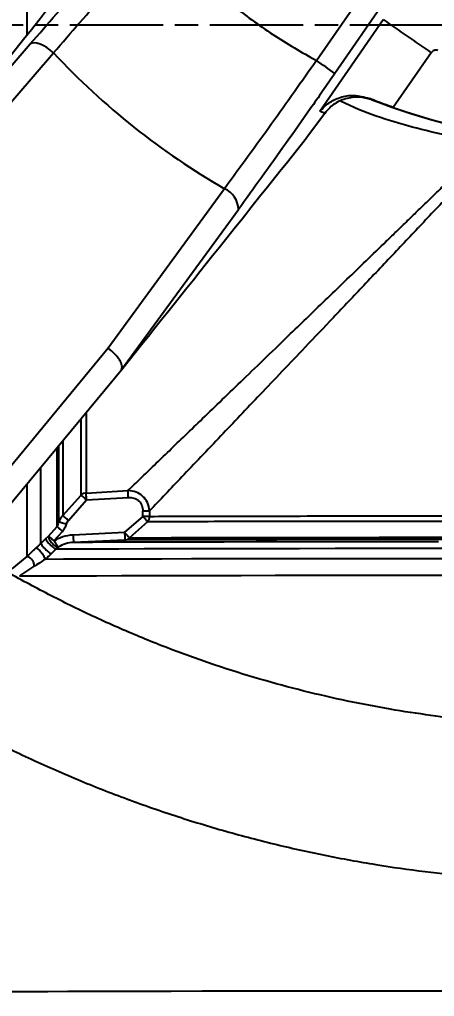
# Model space of a CAD drawing. Header units: millimetres. Extents: x 2085 to 4229, y 754 to 2271.
# Drawn here: x 2998.1 to 3051.4, y 967.9 to 1093.5 of the extents above; entities that cross this region are included whole.
import ezdxf

# ---------------------------------------------------------------- set-up
doc = ezdxf.new("R2010")
doc.units = ezdxf.units.MM
doc.linetypes.add('AM_ISO08W050', pattern=[18, 12, -1.5, 3, -1.5])
doc.layers.add('AM_5', color=3, linetype='Continuous', lineweight=25)
doc.layers.add('AM_7', color=4, linetype='AM_ISO08W050', lineweight=25)
doc.styles.add('SLDTEXTSTYLE1', font='txt.shx', dxfattribs={"width": 0.7, "bigfont": 'gbcbig.shx'})
doc.dimstyles.new('SLDDIMSTYLE12$0', dxfattribs={"dimtxt": 12, "dimasz": 10, "dimexe": 0, "dimexo": 0.0625, "dimgap": 0.875, "dimtad": 1, "dimdec": 1, "dimlfac": 1.8, "dimrnd": 1e-09, "dimzin": 12, "dimdsep": 46, "dimtxsty": 'SLDTEXTSTYLE1', "dimcen": 0.09, "dimdle": 8.16, "dimclrd": 3, "dimclre": 3, "dimadec": 0, "dimazin": 3, "dimtfac": 1, "dimtdec": 1, "dimtofl": 0, "dimtmove": 0, "dimatfit": 3, "dimfxl": 0, "dimfrac": 2, "dimtolj": 1, "dimlwd": 5, "dimlwe": 5, "dimarcsym": 0})

# ---------------------------------------------------------------- blocks, each defined once
blk = doc.blocks.new('*D72')
at = {"layer": 'AM_5', "color": 3, "lineweight": 5, "transparency": 16777216}
blk.add_line((3026.8, 1151.45), (2876.46, 1151.45), dxfattribs=at)
at = {"layer": 'AM_5', "color": 3, "linetype": 'Continuous', "lineweight": 5, "transparency": 16777216}
for p, q in [((2876.46, 1141.45), (2876.46, 919.82)), ((3006.09, 909.82), (2876.46, 909.82))]:
    blk.add_line(p, q, dxfattribs=at)
at = {"layer": 'AM_5', "color": 3, "transparency": 16777216}
for points in [[(2874.79, 1141.45), (2878.13, 1141.45), (2876.46, 1151.45)], [(2874.79, 919.82), (2878.13, 919.82), (2876.46, 909.82)]]:
    blk.add_solid(points, dxfattribs=at)
at = {"layer": 'Defpoints', "color": 0, "transparency": 16777216}
for p in [(3026.86, 1151.45), (2876.46, 909.82), (3006.15, 909.82)]:
    blk.add_point(p, dxfattribs=at)
at = {"layer": 'AM_5', "color": 0, "transparency": 16777216, "insert": (2869.58, 983.74), "char_height": 12, "attachment_point": 5, "rotation": 90, "style": 'SLDTEXTSTYLE1'}
blk.add_mtext('\\A1;245', dxfattribs=at)

msp = doc.modelspace()

# ---------------------------------------------------------------- linework, layer by layer
at = {"color": 7, "linetype": 'Continuous', "lineweight": 25}
for p, q in [((3036.234, 1088.27), (3042.344, 1097.124)), ((3045.255, 1096.256), (3038.609, 1086.625)), ((3036.684, 1081.757), (3044.818, 1093.545)), ((2982.781, 1071.171), (2999.466, 1090.408)), ((2985.801, 1070.104), (3002.457, 1089.267)), ((3050.979, 1089.277), (3046.116, 1082.23)), ((3041.99, 1083.57), (3041.059, 1083.572)), ((3041.994, 1083.568), (3041.99, 1083.57)), ((3043.407, 1083.233), (3041.994, 1083.568)), ((3043.044, 1083.392), (3043.407, 1083.233)), ((3037.306, 1081.483), (3034.977, 1078.345)), ((3037.306, 1081.483), (3036.684, 1081.757)), ((3024.422, 1071.798), (3009.478, 1051.274)), ((3011.203, 1048.567), (3026.213, 1069.137)), ((3009.478, 1051.274), (2987.766, 1024.989)), ((2994.9, 1028.858), (3011.34, 1048.716)), ((3006.637, 1032.66), (3012.013, 1032.98)), ((3003.65, 1029.771), (3005.982, 1032.404)), ((3004.357, 1029.142), (3006.689, 1031.781)), ((3006.689, 1031.781), (3012.066, 1032.101)), ((3013.93, 1029.667), (3013.929, 1030.373)), ((3014.796, 1030.374), (3014.796, 1029.668)), ((3013.93, 1029.667), (3011.576, 1027.618)), ((3014.542, 1028.961), (3012.194, 1026.913)), ((3001.799, 1027.141), (3002.901, 1028.371)), ((3002.507, 1026.507), (3003.608, 1027.738)), ((3004.962, 1027.312), (3011.576, 1027.618)), ((3000.82, 1026.189), (3001.411, 1026.78)), ((3001.411, 1026.78), (3001.799, 1027.141)), ((3002.523, 1026.483), (3002.507, 1026.507)), ((3011.622, 1026.622), (3005.009, 1026.315)), ((3002.755, 1025.44), (3002.164, 1024.848)), ((3003.051, 1025.711), (3002.755, 1025.44)), ((2997.144, 1022.931), (2999.052, 1024.526)), ((2999.89, 1023.215), (2998.08, 1022))]:
    msp.add_line(p, q, dxfattribs=at)
at = {"color": 7, "linetype": 'Continuous', "lineweight": 25, "flags": 128}
for points in [[(2999.052, 1091.592), (2999.052, 1094.597), (2999.052, 1099.73), (2999.052, 1104.83), (2999.052, 1109.873), (2999.052, 1114.835), (2999.052, 1119.693), (2999.052, 1124.424)], [(3002.457, 1089.267), (3002.028, 1089.623), (3001.582, 1089.936), (3001.137, 1090.193), (3000.709, 1090.386), (3000.314, 1090.508), (2999.967, 1090.552), (2999.681, 1090.519), (2999.466, 1090.408)], [(3006.637, 1042.907), (3006.637, 1041.262), (3006.637, 1038.094), (3006.637, 1035.222), (3006.637, 1032.66)], [(3005.982, 1032.404), (3005.982, 1034.976), (3005.982, 1037.861), (3005.982, 1041.043), (3005.982, 1042.136)], [(3003.65, 1039.315), (3003.65, 1038.389), (3003.65, 1035.206), (3003.65, 1032.328), (3003.65, 1029.771)], [(3002.901, 1028.371), (3002.901, 1030.845), (3002.901, 1033.629), (3002.901, 1036.707), (3002.901, 1038.432)], [(3003.15, 1028.934), (3003.15, 1031.392), (3003.15, 1034.149), (3003.15, 1037.192), (3003.15, 1038.719)], [(3000.82, 1026.189), (3000.82, 1028.676), (3000.82, 1031.479), (3000.82, 1034.584), (3000.82, 1035.903)], [(2999.052, 1024.526), (2999.052, 1026.831), (2999.052, 1029.445), (2999.052, 1032.357), (2999.052, 1033.763)], [(3004.962, 1027.312), (3004.971, 1027.12), (3004.98, 1026.935), (3004.988, 1026.764), (3004.995, 1026.614), (3005.001, 1026.49), (3005.005, 1026.397), (3005.008, 1026.338), (3005.009, 1026.315)], [(3051.932, 1026.397), (3046.958, 1026.394), (3042.104, 1026.39), (3037.394, 1026.385), (3032.851, 1026.38), (3028.498, 1026.374), (3024.356, 1026.367), (3020.446, 1026.359), (3016.788, 1026.352), (3013.398, 1026.343), (3010.296, 1026.334), (3007.494, 1026.325), (3005.009, 1026.315)], [(3053.357, 1026.692), (3048.63, 1026.689), (3044.022, 1026.685), (3039.557, 1026.68), (3035.259, 1026.675), (3031.151, 1026.669), (3027.255, 1026.662), (3023.59, 1026.655), (3020.178, 1026.648), (3017.034, 1026.64), (3014.177, 1026.631), (3011.622, 1026.622)], [(3012.194, 1026.913), (3014.725, 1026.922), (3017.555, 1026.93), (3020.668, 1026.938), (3024.048, 1026.946), (3027.677, 1026.953), (3031.536, 1026.959), (3035.604, 1026.965), (3039.861, 1026.97), (3044.283, 1026.975), (3048.846, 1026.979), (3053.528, 1026.982)], [(3053.202, 1025.527), (3048.233, 1025.525), (3043.371, 1025.521), (3038.637, 1025.516), (3034.053, 1025.511), (3029.641, 1025.506), (3025.42, 1025.499), (3021.411, 1025.492), (3017.632, 1025.485), (3014.1, 1025.477), (3010.832, 1025.468), (3007.843, 1025.459), (3005.146, 1025.45), (3002.755, 1025.44)], [(3052.444, 1024.223), (3047.393, 1024.22), (3042.451, 1024.216), (3037.643, 1024.212), (3032.989, 1024.206), (3028.513, 1024.2), (3024.234, 1024.194), (3020.172, 1024.187), (3016.347, 1024.179), (3012.776, 1024.171), (3009.475, 1024.162), (3006.46, 1024.153), (3003.745, 1024.143), (3001.342, 1024.133)], [(2998.08, 1022), (3000.084, 1022.011), (3002.407, 1022.021), (3005.038, 1022.03), (3007.966, 1022.04), (3011.178, 1022.048), (3014.658, 1022.057), (3018.393, 1022.065), (3022.364, 1022.072), (3026.554, 1022.079), (3030.944, 1022.085), (3035.515, 1022.09), (3040.245, 1022.095), (3045.114, 1022.099), (3050.1, 1022.102), (3055.18, 1022.105)], [(2993.797, 968.535), (2994.688, 968.546), (2995.932, 968.557), (2997.522, 968.568), (2999.453, 968.579), (3001.714, 968.589), (3004.295, 968.599), (3007.185, 968.608), (3010.37, 968.617), (3013.835, 968.626), (3017.564, 968.634), (3021.541, 968.642), (3025.746, 968.649), (3030.161, 968.655), (3034.764, 968.66), (3039.535, 968.665), (3044.452, 968.67), (3049.492, 968.673), (3054.631, 968.676)]]:
    msp.add_lwpolyline(points, dxfattribs=at)
at = {"color": 7, "linetype": 'Continuous', "lineweight": 25}
for centre, radius, start, end in [((3071.088, 1152.951), 75, 250.55137, 332.45778), ((3743.988, 2096.432), 1222.547, 235.11742, 235.46867), ((3071.087, 1153.019), 93.672, 222.88982, 240.12065), ((2769.249, 700.072), 471.146, 55.13015, 55.48148), ((3071.088, 1152.938), 75, 248.34145, 281.16149), ((3023.157, 1069.013), 3.059, 2.31011, 65.56225), ((3006.676, 1031.594), 1.067, 92.13356, 130.59749), ((3013.768, 1029.626), 1.021, 319.34999, 340.50208), ((3013.661, 1029.666), 1.135, 340.37219, 0.07572), ((3011.562, 1027.448), 0.828, 274.11758, 319.73569)]:
    msp.add_arc(centre, radius, start, end, dxfattribs=at)
for points, knots in [([(3070.654, 982.719), (3073.215, 982.744), (3076.795, 982.779), (3082.064, 983.057), (3086.529, 983.393), (3091.845, 983.958), (3097.414, 984.732), (3103.227, 985.742), (3109.199, 986.998), (3115.275, 988.508), (3121.413, 990.279), (3127.578, 992.313), (3133.741, 994.613), (3139.878, 997.178), (3145.966, 1000.008), (3151.986, 1003.102), (3157.919, 1006.457), (3163.748, 1010.069), (3169.457, 1013.935), (3175.033, 1018.049), (3180.46, 1022.406), (3185.726, 1027), (3190.817, 1031.825), (3195.722, 1036.872), (3200.429, 1042.135), (3204.927, 1047.605), (3209.205, 1053.273), (3213.254, 1059.131), (3217.063, 1065.167), (3220.625, 1071.373), (3223.93, 1077.738), (3226.971, 1084.25), (3229.74, 1090.9), (3232.231, 1097.674), (3234.436, 1104.562), (3236.351, 1111.55), (3237.969, 1118.628), (3239.287, 1125.782), (3240.3, 1132.999), (3241.004, 1140.266), (3241.397, 1147.57), (3241.476, 1154.898), (3241.239, 1162.236), (3240.685, 1169.571), (3239.813, 1176.888), (3238.623, 1184.175), (3237.114, 1191.418), (3235.289, 1198.603), (3233.149, 1205.715), (3230.695, 1212.743), (3227.93, 1219.672), (3224.858, 1226.488), (3221.48, 1233.179), (3217.803, 1239.73), (3213.829, 1246.13), (3209.564, 1252.366), (3205.013, 1258.424), (3200.181, 1264.292), (3195.074, 1269.959), (3189.697, 1275.411), (3184.251, 1280.459), (3178.777, 1285.111), (3173.319, 1289.38), (3167.694, 1293.423), (3161.913, 1297.231), (3155.985, 1300.799), (3149.923, 1304.121), (3143.737, 1307.192), (3137.44, 1310.005), (3131.047, 1312.557), (3124.572, 1314.843), (3118.034, 1316.859), (3111.459, 1318.602), (3104.886, 1320.067), (3098.392, 1321.248), (3092.103, 1322.145), (3086.579, 1322.729), (3081.696, 1323.096), (3076.872, 1323.336), (3070.898, 1323.453), (3065.381, 1323.343), (3060.112, 1323.071), (3055.647, 1322.734), (3050.331, 1322.169), (3044.762, 1321.395), (3038.949, 1320.385), (3032.978, 1319.129), (3026.901, 1317.619), (3020.764, 1315.848), (3014.598, 1313.814), (3008.435, 1311.514), (3002.298, 1308.949), (2996.21, 1306.119), (2990.19, 1303.025), (2984.258, 1299.67), (2978.428, 1296.058), (2972.719, 1292.192), (2967.143, 1288.078), (2961.716, 1283.721), (2956.45, 1279.127), (2951.359, 1274.302), (2946.454, 1269.255), (2941.747, 1263.992), (2937.249, 1258.522), (2932.971, 1252.854), (2928.922, 1246.996), (2925.113, 1240.96), (2921.551, 1234.754), (2918.246, 1228.389), (2915.203, 1221.877), (2912.442, 1215.226), (2910.104, 1208.944), (2908.826, 1204.838), (2908.263, 1203.03)], [0, 0, 0, 0, 0.0102074, 0.014274, 0.021037, 0.0280561, 0.0355867, 0.0434511, 0.0515783, 0.0599113, 0.0684099, 0.0770439, 0.085791, 0.0946336, 0.1035582, 0.112554, 0.1216124, 0.1307262, 0.1398897, 0.1490979, 0.1583469, 0.1676331, 0.1769537, 0.1863062, 0.1956884, 0.2050985, 0.2145348, 0.2239961, 0.233481, 0.2429885, 0.2525178, 0.262068, 0.2716385, 0.2812287, 0.2908382, 0.3004664, 0.3101132, 0.3197782, 0.3294613, 0.3391624, 0.3488814, 0.3586183, 0.3683733, 0.3781464, 0.387938, 0.3977483, 0.4075776, 0.4174265, 0.4272956, 0.4371854, 0.4470968, 0.4570307, 0.4669882, 0.4769704, 0.486979, 0.4970156, 0.5070822, 0.5171812, 0.5273154, 0.5374882, 0.5477037, 0.5569145, 0.5661226, 0.5753266, 0.5845258, 0.5937191, 0.6029052, 0.6120821, 0.6212471, 0.6303962, 0.6395236, 0.6486197, 0.6576679, 0.6666375, 0.6754633, 0.6839789, 0.6919633, 0.6976055, 0.7035012, 0.7112199, 0.7214273, 0.7254939, 0.7322569, 0.739276, 0.7468066, 0.754671, 0.7627982, 0.7711312, 0.7796298, 0.7882638, 0.7970109, 0.8058535, 0.8147781, 0.8237739, 0.8328323, 0.8419461, 0.8511096, 0.8603178, 0.8695668, 0.878853, 0.8881736, 0.8975261, 0.9069083, 0.9163184, 0.9257547, 0.935216, 0.9447009, 0.9542084, 0.9637377, 0.9732879, 0.9828584, 0.9924486, 1, 1, 1, 1]), ([(2900.785, 1154.211), (2900.768, 1153.219), (2900.713, 1149.78), (2900.949, 1143.891), (2901.488, 1136.556), (2902.364, 1129.239), (2903.553, 1121.952), (2905.062, 1114.709), (2906.887, 1107.524), (2909.027, 1100.412), (2911.481, 1093.384), (2914.246, 1086.455), (2917.319, 1079.639), (2920.696, 1072.948), (2924.373, 1066.397), (2928.347, 1059.997), (2932.612, 1053.761), (2937.163, 1047.703), (2941.995, 1041.835), (2947.102, 1036.168), (2952.479, 1030.716), (2957.925, 1025.668), (2963.399, 1021.016), (2968.857, 1016.747), (2974.482, 1012.704), (2980.263, 1008.896), (2986.191, 1005.328), (2992.253, 1002.006), (2998.439, 998.935), (3004.736, 996.122), (3011.129, 993.57), (3017.605, 991.284), (3024.142, 989.268), (3030.717, 987.525), (3037.29, 986.06), (3043.784, 984.879), (3050.073, 983.982), (3055.597, 983.398), (3060.48, 983.032), (3065.304, 982.784), (3068.719, 982.743), (3070.654, 982.719)], [0, 0, 0, 0, 0.0110977, 0.0384563, 0.065866, 0.0933273, 0.120841, 0.1484084, 0.1760305, 0.2037091, 0.231446, 0.2592434, 0.2871039, 0.3150305, 0.3430267, 0.3710966, 0.3992451, 0.4274777, 0.4558012, 0.4842235, 0.512754, 0.5414043, 0.5672369, 0.5930617, 0.6188752, 0.6446752, 0.6704587, 0.6962218, 0.7219592, 0.7476632, 0.7733229, 0.7989215, 0.8244321, 0.8498086, 0.8749648, 0.8997175, 0.9236002, 0.9459932, 0.9618174, 0.9783523, 1, 1, 1, 1]), ([(2999.466, 1090.408), (3000.581, 1091.689), (3002.813, 1094.253), (3006.355, 1098.25), (3009.997, 1102.318), (3012.479, 1105.047), (3013.725, 1106.416)], [0, 0, 0, 0, 0.2492462, 0.4987214, 0.7485201, 1, 1, 1, 1]), ([(3002.457, 1089.267), (3003.572, 1090.559), (3005.759, 1093.096), (3009.168, 1096.982), (3012.526, 1100.77), (3014.761, 1103.258), (3015.856, 1104.476)], [0, 0, 0, 0, 0.2645644, 0.5194287, 0.7645782, 1, 1, 1, 1]), ([(2982.895, 1071.338), (2987.311, 1076.874), (2995.198, 1086.759), (3003.132, 1096.705), (3006.623, 1101.082)], [0, 0, 0, 0, 0.5600004, 1, 1, 1, 1]), ([(3051.824, 1089.575), (3051.745, 1089.591), (3051.587, 1089.623), (3051.349, 1089.574), (3051.133, 1089.462), (3051.03, 1089.339), (3050.979, 1089.277)], [0, 0, 0, 0, 0.25074163, 0.50062857, 0.74985022, 1, 1, 1, 1]), ([(3036.234, 1088.27), (3035.293, 1086.929), (3033.373, 1084.191), (3030.436, 1080.068), (3027.415, 1075.874), (3025.432, 1073.174), (3024.422, 1071.798)], [0, 0, 0, 0, 0.2354209, 0.48057, 0.7354347, 1, 1, 1, 1]), ([(3038.609, 1086.625), (3037.556, 1085.104), (3035.455, 1082.071), (3032.311, 1077.608), (3029.21, 1073.26), (3027.212, 1070.511), (3026.213, 1069.137)], [0, 0, 0, 0, 0.2514799, 0.5012785, 0.7507527, 1, 1, 1, 1]), ([(3036.684, 1081.757), (3037.039, 1082.13), (3037.746, 1082.873), (3039.238, 1083.581), (3041.014, 1083.938), (3042.367, 1083.574), (3043.044, 1083.392)], [0, 0, 0, 0, 0.2505535, 0.5002592, 0.7500542, 1, 1, 1, 1]), ([(3041.059, 1083.572), (3040.471, 1083.458), (3039.299, 1083.232), (3038.067, 1082.393), (3037.512, 1081.73), (3037.306, 1081.483)], [0, 0, 0, 0, 0.3869803, 0.7723493, 1, 1, 1, 1]), ([(3058.061, 1077.568), (3054.881, 1078.229), (3048.535, 1079.547), (3042.264, 1081.562), (3039.328, 1083.052), (3039.278, 1083.077)], [0, 0, 0, 0, 0.4968488, 0.9914439, 1, 1, 1, 1]), ([(3046.116, 1082.23), (3045.283, 1082.533), (3044.217, 1082.921), (3043.255, 1083.308), (3043.044, 1083.392)], [0, 0, 0, 0, 0.7808049, 1, 1, 1, 1]), ([(3011.34, 1048.716), (3015.74, 1054.23), (3023.596, 1064.078), (3031.499, 1073.986), (3034.977, 1078.345)], [0, 0, 0, 0, 0.5600002, 1, 1, 1, 1]), ([(3012.013, 1032.98), (3012.549, 1033.497), (3013.637, 1034.547), (3015.417, 1036.265), (3017.336, 1038.118), (3019.404, 1040.114), (3021.671, 1042.302), (3024.16, 1044.703), (3026.891, 1047.337), (3029.822, 1050.166), (3032.63, 1052.877), (3035.278, 1055.434), (3037.692, 1057.765), (3040.148, 1060.138), (3042.651, 1062.558), (3044.727, 1064.568), (3046.389, 1066.178), (3047.604, 1067.356), (3048.878, 1068.593), (3050.213, 1069.889), (3051.302, 1070.949), (3052.144, 1071.768), (3052.735, 1072.345), (3053.381, 1072.975), (3054.082, 1073.66), (3055.007, 1074.565), (3056.025, 1075.563), (3057.005, 1076.527), (3057.61, 1077.123), (3057.924, 1077.433), (3058.025, 1077.532), (3058.061, 1077.568)], [0, 0, 0, 0, 0.046815, 0.0951103, 0.144924, 0.1962908, 0.2492415, 0.3076599, 0.3687368, 0.4324948, 0.4989523, 0.5474914, 0.5980276, 0.6477144, 0.6969811, 0.7488148, 0.7716581, 0.7956054, 0.8206552, 0.8468061, 0.8740566, 0.8845335, 0.8960667, 0.9086554, 0.922299, 0.9369964, 0.9626405, 0.9816845, 0.994136, 0.9978912, 1, 1, 1, 1]), ([(3058.786, 1076.872), (3057.414, 1075.397), (3054.652, 1072.426), (3050.552, 1068.071), (3046.428, 1063.7), (3042.383, 1059.427), (3038.464, 1055.293), (3034.958, 1051.597), (3031.826, 1048.299), (3029.03, 1045.356), (3026.415, 1042.603), (3022.984, 1038.992), (3018.945, 1034.743), (3016.144, 1031.794), (3014.796, 1030.374)], [0, 0, 0, 0, 0.0838137, 0.1688192, 0.2514311, 0.3390822, 0.4223802, 0.5013551, 0.5674319, 0.6310507, 0.6922419, 0.7510397, 0.8801277, 1, 1, 1, 1]), ([(3011.203, 1048.567), (3011.239, 1048.72), (3011.294, 1048.955), (3011.138, 1049.402), (3010.872, 1049.895), (3010.401, 1050.48), (3009.888, 1050.952), (3009.598, 1051.184), (3009.509, 1051.251), (3009.478, 1051.274)], [0, 0, 0, 0, 0.23899542, 0.36783236, 0.49967813, 0.74897246, 0.92468056, 0.97394084, 1, 1, 1, 1]), ([(3011.34, 1048.716), (3011.317, 1048.686), (3011.267, 1048.625), (3011.218, 1048.567), (3011.198, 1048.55), (3011.197, 1048.554), (3011.202, 1048.564), (3011.203, 1048.567)], [0, 0, 0, 0, 0.33257121, 0.68796459, 0.83138137, 0.94978396, 1, 1, 1, 1]), ([(3006.689, 1031.781), (3006.684, 1031.869), (3006.673, 1032.048), (3006.658, 1032.3), (3006.645, 1032.516), (3006.639, 1032.613), (3006.637, 1032.66)], [0, 0, 0, 0, 0.24542425, 0.50000216, 0.75894625, 1, 1, 1, 1]), ([(3012.066, 1032.101), (3012.06, 1032.189), (3012.05, 1032.367), (3012.035, 1032.617), (3012.022, 1032.834), (3012.016, 1032.932), (3012.013, 1032.98)], [0, 0, 0, 0, 0.2454989, 0.5000768, 0.7546143, 1, 1, 1, 1]), ([(3014.795, 1030.374), (3014.729, 1030.743), (3014.601, 1031.449), (3013.941, 1032.297), (3013.052, 1032.862), (3012.368, 1032.939), (3012.013, 1032.979)], [0, 0, 0, 0, 0.2663901, 0.5098892, 0.7453095, 1, 1, 1, 1]), ([(3005.982, 1032.404), (3006.013, 1032.376), (3006.077, 1032.32), (3006.246, 1032.17), (3006.455, 1031.986), (3006.609, 1031.851), (3006.689, 1031.781)], [0, 0, 0, 0, 0.2436742, 0.4995317, 0.7402218, 1, 1, 1, 1]), ([(3012.066, 1032.101), (3012.31, 1032.093), (3012.676, 1032.082), (3013.12, 1031.886), (3013.409, 1031.676), (3013.642, 1031.405), (3013.872, 1030.979), (3013.906, 1030.615), (3013.929, 1030.373)], [0, 0, 0, 0, 0.2521275, 0.3779391, 0.5007289, 0.6233866, 0.7488517, 1, 1, 1, 1]), ([(3002.901, 1028.371), (3002.952, 1028.45), (3003.066, 1028.626), (3003.121, 1028.825), (3003.15, 1028.934)], [0, 0, 0, 0, 0.4552726, 1, 1, 1, 1]), ([(3003.15, 1028.934), (3003.213, 1029.101), (3003.329, 1029.41), (3003.549, 1029.658), (3003.65, 1029.771)], [0, 0, 0, 0, 0.5425488, 1, 1, 1, 1]), ([(3004.107, 1028.674), (3003.995, 1028.704), (3003.764, 1028.766), (3003.458, 1028.849), (3003.23, 1028.912), (3003.176, 1028.927), (3003.15, 1028.934)], [0, 0, 0, 0, 0.24175178, 0.499999, 0.75824676, 1, 1, 1, 1]), ([(3004.357, 1029.142), (3004.283, 1029.207), (3004.131, 1029.342), (3003.921, 1029.529), (3003.746, 1029.685), (3003.681, 1029.743), (3003.65, 1029.771)], [0, 0, 0, 0, 0.238008, 0.4918756, 0.7501051, 1, 1, 1, 1]), ([(3004.107, 1028.674), (3004.135, 1028.76), (3004.191, 1028.931), (3004.302, 1029.072), (3004.357, 1029.142)], [0, 0, 0, 0, 0.5061903, 1, 1, 1, 1]), ([(3014.542, 1028.961), (3014.514, 1028.993), (3014.457, 1029.059), (3014.307, 1029.231), (3014.126, 1029.44), (3013.994, 1029.592), (3013.93, 1029.667)], [0, 0, 0, 0, 0.2438677, 0.4995477, 0.7554703, 1, 1, 1, 1]), ([(3130.195, 1028.951), (3128.83, 1028.956), (3126.1, 1028.968), (3120.693, 1028.983), (3114.446, 1028.996), (3107.374, 1029.008), (3099.636, 1029.017), (3091.368, 1029.024), (3082.724, 1029.029), (3073.865, 1029.031), (3064.954, 1029.031), (3056.157, 1029.028), (3047.636, 1029.022), (3039.551, 1029.014), (3032.045, 1029.004), (3025.282, 1028.991), (3019.292, 1028.977), (3016.125, 1028.967), (3014.542, 1028.961)], [0, 0, 0, 0, 0.0625, 0.125, 0.1875, 0.25, 0.3125001, 0.3750001, 0.4375001, 0.5000001, 0.5625001, 0.6250001, 0.6875001, 0.75, 0.8125, 0.875, 0.9375, 1, 1, 1, 1]), ([(3002.901, 1028.371), (3002.93, 1028.344), (3002.991, 1028.289), (3003.161, 1028.137), (3003.373, 1027.948), (3003.53, 1027.808), (3003.608, 1027.738)], [0, 0, 0, 0, 0.2380919, 0.4920716, 0.750311, 1, 1, 1, 1]), ([(3003.608, 1027.738), (3003.713, 1027.873), (3003.934, 1028.155), (3004.048, 1028.495), (3004.107, 1028.674)], [0, 0, 0, 0, 0.4756659, 1, 1, 1, 1]), ([(3011.576, 1027.618), (3011.641, 1027.544), (3011.775, 1027.39), (3011.959, 1027.181), (3012.11, 1027.009), (3012.167, 1026.944), (3012.194, 1026.913)], [0, 0, 0, 0, 0.2440869, 0.5, 0.7559131, 1, 1, 1, 1]), ([(3011.576, 1027.618), (3011.582, 1027.495), (3011.59, 1027.304), (3011.601, 1027.075), (3011.608, 1026.917), (3011.614, 1026.788), (3011.62, 1026.662), (3011.621, 1026.638), (3011.622, 1026.622)], [0, 0, 0, 0, 0.2398808, 0.3686825, 0.5001064, 0.6315148, 0.7602719, 1, 1, 1, 1]), ([(3001.411, 1026.78), (3001.431, 1026.737), (3001.472, 1026.65), (3001.619, 1026.452), (3001.803, 1026.238), (3002.005, 1026.027), (3002.217, 1025.825), (3002.431, 1025.643), (3002.628, 1025.498), (3002.713, 1025.459), (3002.755, 1025.44)], [0, 0, 0, 0, 0.131037, 0.2621403, 0.3866575, 0.4997396, 0.6131643, 0.7379157, 0.8690833, 1, 1, 1, 1]), ([(3001.799, 1027.141), (3001.801, 1027.084), (3001.805, 1026.97), (3001.899, 1026.738), (3002.045, 1026.486), (3002.177, 1026.324), (3002.244, 1026.242)], [0, 0, 0, 0, 0.25, 0.5, 0.75, 1, 1, 1, 1]), ([(3001.799, 1027.141), (3001.83, 1027.114), (3001.892, 1027.058), (3002.064, 1026.903), (3002.276, 1026.713), (3002.431, 1026.574), (3002.507, 1026.507)], [0, 0, 0, 0, 0.2437891, 0.4999948, 0.7562033, 1, 1, 1, 1]), ([(3002.244, 1026.242), (3002.315, 1026.166), (3002.458, 1026.013), (3002.683, 1025.842), (3002.892, 1025.727), (3002.998, 1025.716), (3003.051, 1025.711)], [0, 0, 0, 0, 0.25, 0.5, 0.75, 1, 1, 1, 1]), ([(3002.507, 1026.507), (3002.874, 1026.719), (3003.635, 1027.16), (3004.51, 1027.26), (3004.962, 1027.312)], [0, 0, 0, 0, 0.4826701, 1, 1, 1, 1]), ([(3003.051, 1025.711), (3003.031, 1025.739), (3002.99, 1025.798), (3002.866, 1025.98), (3002.705, 1026.215), (3002.583, 1026.395), (3002.523, 1026.483)], [0, 0, 0, 0, 0.2352392, 0.4885379, 0.7480169, 1, 1, 1, 1]), ([(3005.009, 1026.315), (3004.661, 1026.279), (3003.969, 1026.206), (3003.356, 1025.875), (3003.051, 1025.711)], [0, 0, 0, 0, 0.5026251, 1, 1, 1, 1]), ([(2999.052, 1024.526), (2999.216, 1024.685), (2999.47, 1024.93), (2999.871, 1025.312), (3000.122, 1025.535), (3000.231, 1025.632)], [0, 0, 0, 0, 0.5074093, 0.7858085, 1, 1, 1, 1]), ([(3000.231, 1025.632), (3000.335, 1025.724), (3000.531, 1025.898), (3000.727, 1026.096), (3000.82, 1026.189)], [0, 0, 0, 0, 0.5295864, 1, 1, 1, 1]), ([(3000.231, 1025.632), (3000.281, 1025.606), (3000.381, 1025.553), (3000.574, 1025.385), (3000.766, 1025.179), (3000.944, 1024.956), (3001.101, 1024.726), (3001.232, 1024.495), (3001.326, 1024.28), (3001.337, 1024.182), (3001.342, 1024.133)], [0, 0, 0, 0, 0.1310483, 0.2625369, 0.3881864, 0.5032326, 0.6148558, 0.7377661, 0.8681392, 1, 1, 1, 1]), ([(3000.82, 1026.189), (3000.84, 1026.146), (3000.88, 1026.06), (3001.028, 1025.861), (3001.212, 1025.647), (3001.415, 1025.435), (3001.627, 1025.233), (3001.84, 1025.051), (3002.037, 1024.906), (3002.122, 1024.867), (3002.164, 1024.848)], [0, 0, 0, 0, 0.1309207, 0.2620469, 0.3867059, 0.5, 0.6132942, 0.7379531, 0.8690793, 1, 1, 1, 1]), ([(3070.705, 1002.719), (3068.305, 1002.756), (3064.946, 1002.809), (3060.004, 1003.113), (3055.814, 1003.469), (3050.827, 1004.06), (3045.606, 1004.86), (3040.16, 1005.898), (3034.572, 1007.182), (3028.893, 1008.72), (3023.165, 1010.518), (3017.421, 1012.578), (3011.691, 1014.903), (3005.996, 1017.486), (3000.375, 1020.355), (2996.453, 1022.487), (2994.45, 1023.728), (2994.25, 1023.852)], [0, 0, 0, 0, 0.089708, 0.1255093, 0.1850415, 0.2468399, 0.3131505, 0.3824082, 0.4539863, 0.5273844, 0.6022463, 0.6783085, 0.7553722, 0.8332846, 0.9119262, 0.9912022, 1, 1, 1, 1]), ([(2999.052, 1024.526), (2999.119, 1024.504), (2999.255, 1024.46), (2999.447, 1024.334), (2999.614, 1024.175), (2999.744, 1023.993), (2999.837, 1023.804), (2999.894, 1023.61), (2999.919, 1023.409), (2999.9, 1023.281), (2999.89, 1023.215)], [0, 0, 0, 0, 0.13250076, 0.26622331, 0.39744304, 0.52283186, 0.63990496, 0.75186647, 0.87216701, 1, 1, 1, 1]), ([(3001.342, 1024.133), (3001.109, 1023.976), (3000.539, 1023.591), (3000.131, 1023.355), (2999.89, 1023.215)], [0, 0, 0, 0, 0.4080088, 1, 1, 1, 1]), ([(3002.164, 1024.848), (3002.036, 1024.725), (3001.772, 1024.471), (3001.488, 1024.248), (3001.342, 1024.133)], [0, 0, 0, 0, 0.4845227, 1, 1, 1, 1])]:
    msp.add_open_spline(points, degree=3, knots=knots, dxfattribs=at)
for points in [[(3025.322, 1095.464), (3027.06, 1094.143), (3030.537, 1091.502), (3034.335, 1089.347), (3036.234, 1088.27)], [(3013.929, 1030.373), (3014.017, 1030.373), (3014.191, 1030.373), (3014.434, 1030.373), (3014.647, 1030.373), (3014.746, 1030.373), (3014.796, 1030.374)], [(3014.796, 1029.668), (3014.746, 1029.668), (3014.648, 1029.667), (3014.435, 1029.667), (3014.192, 1029.667), (3014.017, 1029.667), (3013.93, 1029.667)], [(3014.796, 1029.668), (3016.372, 1029.673), (3019.524, 1029.684), (3025.487, 1029.698), (3032.22, 1029.71), (3039.692, 1029.721), (3047.741, 1029.729), (3056.224, 1029.734), (3064.981, 1029.737), (3073.852, 1029.738), (3082.672, 1029.736), (3091.277, 1029.731), (3099.508, 1029.724), (3107.211, 1029.714), (3114.251, 1029.703), (3120.471, 1029.689), (3125.854, 1029.674), (3128.571, 1029.663), (3129.93, 1029.657)]]:
    msp.add_open_spline(points, degree=3, dxfattribs=at)
at = {"layer": 'AM_7'}
msp.add_line((2950.542, 1092.883), (3080.458, 1092.883), dxfattribs=at)

# ---------------------------------------------------------------- dimensions: what is measured, and where the dimension line sits
at = {"layer": 'AM_5'}
dim = msp.add_linear_dim(base=(2876.458, 909.825), p1=(3026.86, 1151.45), p2=(3006.153, 909.825), angle=90, text='245', dimstyle='SLDDIMSTYLE12$0', override={"dimlfac": 1}, dxfattribs=at)
dim.commit()
dim.dimension.update_dxf_attribs({"geometry": '*D72', "text_midpoint": (2876.458, 983.738), "dimtype": 160})

doc.saveas('drawing.dxf')
